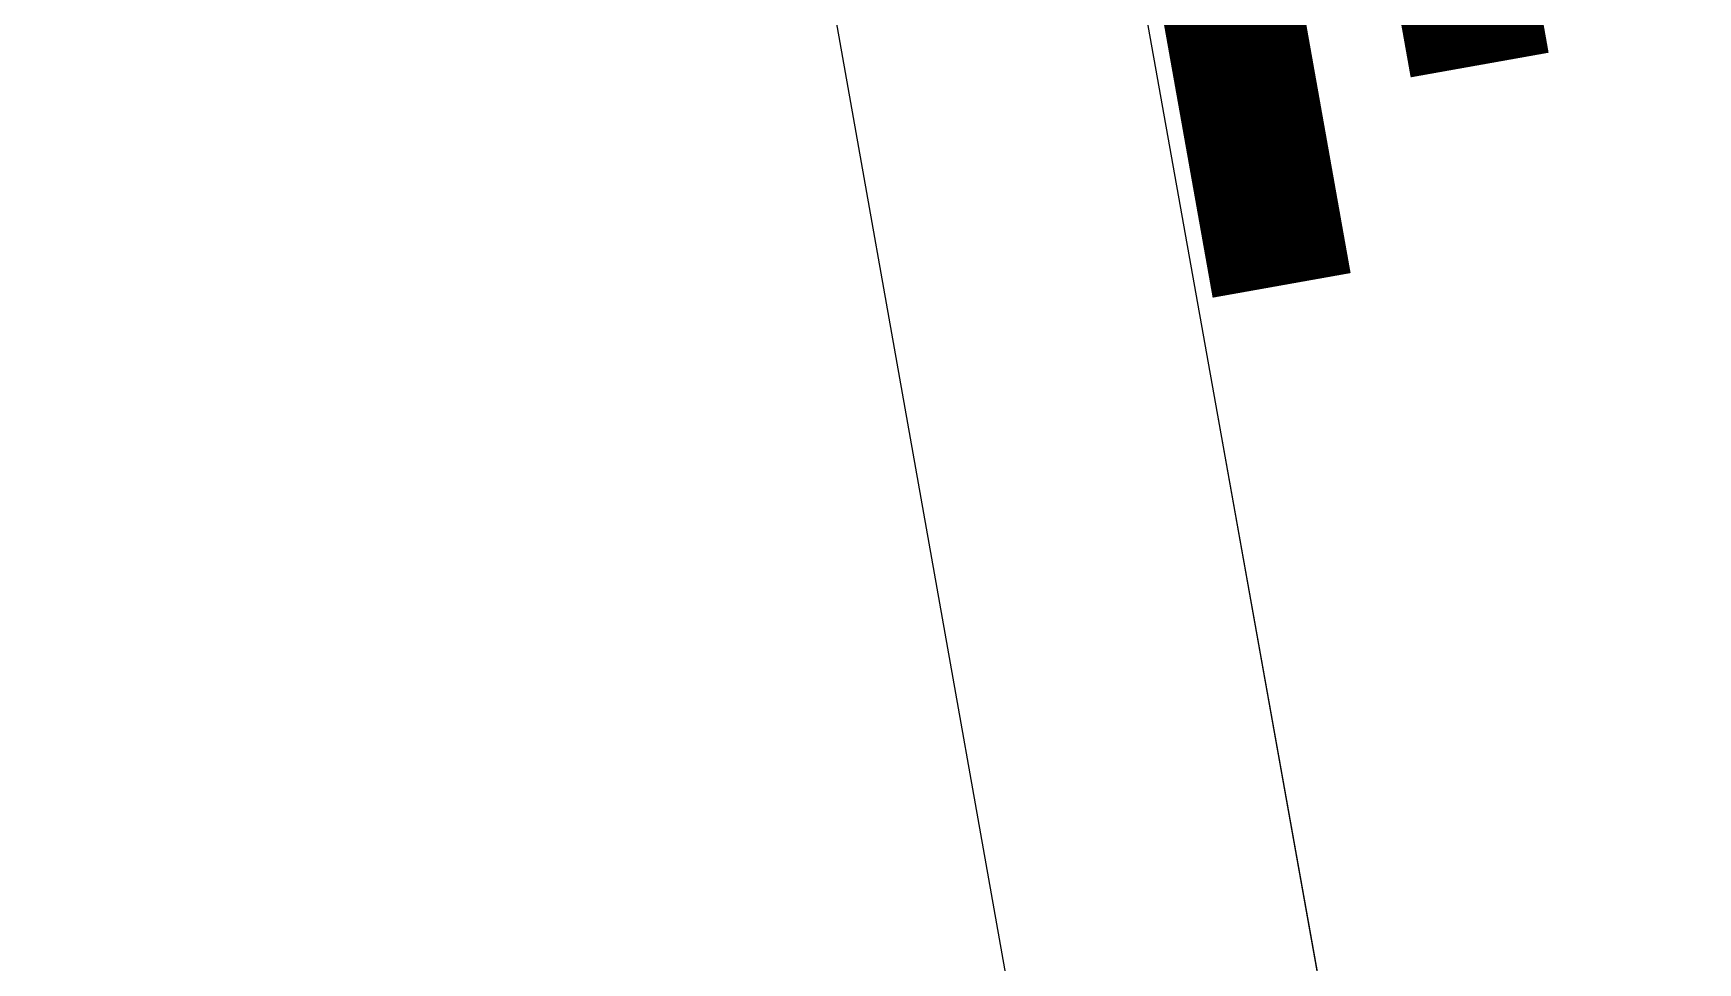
# Model space of a CAD drawing. Header units: metres. Extents: x 222509 to 223547, y 765290 to 766147.
# Drawn here: x 223042.744 to 223044.882, y 765862.044 to 765863.237 of the extents above; entities that cross this region are included whole.
import ezdxf

# ---------------------------------------------------------------- set-up
doc = ezdxf.new("R2010")
doc.units = ezdxf.units.M
for name, color, linetype in [('55', 8, 'Continuous'), ('maim metuhnan', 150, 'Continuous'), ('pcell', 160, 'Continuous')]:
    doc.layers.add(name, color=color, linetype=linetype)
doc.layers.add('C1602_1', color=6, linetype='Continuous', lineweight=13)

# ---------------------------------------------------------------- blocks, each defined once
blk = doc.blocks.new('A$C50042630')
at = {"layer": 'maim metuhnan', "const_width": 0.18}
for points in [[(-0.4156, 0.3), (0.4156, 0.3)], [(-0.6494, 0), (0.6494, 0)]]:
    blk.add_lwpolyline(points, dxfattribs=at)
blk = doc.blocks.new('G$C48AC2FB6')
at = {"layer": 'maim metuhnan', "ltscale": 0.05, "zscale": 23.95234735593796, "rotation": 280.1120080475489}
blk.add_blockref('A$C50042630', (223044.2335, 765863.5532), dxfattribs=at)
blk = doc.blocks.new('G$CAC2BD834')
at = {"layer": '55'}
blk.add_lwpolyline([(223036.1406, 765906.1875), (223046.4456, 765848.2376)], dxfattribs=at)
blk.add_lwpolyline([(223036.1406, 765906.1875), (223046.4456, 765848.2376)], dxfattribs=at)
at = {"layer": 'C1602_1'}
blk.add_lwpolyline([(223032.871, 765846.2047, -0.028923), (223028.4521, 765858.5188), (223026.5546, 765872.6337), (223026.2724, 765899.7457, -0.121783), (223033.3435, 765941.571), (223034.1389, 765941.7078), (223045.2842, 765944.1565), (223047.8796, 765944.3979), (223065.3962, 765931.7434), (223065.9017, 765931.3782), (223058.0253, 765921.2469, 0.53793), (223044.9636, 765915.5876), (223043.0455, 765897.7594), (223041.1486, 765880.1287), (223043.9973, 765864.2461), (223046.8521, 765848.2985)], format="xyb", dxfattribs=at)
blk.add_lwpolyline([(223046.8521, 765848.2985), (223043.9973, 765864.2461), (223060.403, 765866.8053), (223063.2757, 765850.7581)], dxfattribs=at)
blk = doc.blocks.new('G$C915B2375')
at = {"layer": 'pcell'}
for points in [[(223041.3868, 765878.8376), (223041.1486, 765880.1287), (223039.9588, 765871.0327), (223039.9893, 765870.6578), (223040.2381, 765868.1707), (223040.5663, 765865.6929), (223040.9737, 765863.2269), (223041.4598, 765860.7751), (223042.024, 765858.3402), (223042.6659, 765855.9246), (223043.3848, 765853.5307), (223044.1799, 765851.1611), (223045.0505, 765848.8181), (223045.9955, 765846.5042), (223047.0142, 765844.2218), (223047.9138, 765842.3678), (223045.1642, 765857.7273), (223043.9973, 765864.2461)], [(223060.403, 765866.8053), (223063.8978, 765847.2826), (223065.8105, 765836.5982), (223055.4953, 765830.132), (223053.1717, 765833.3614), (223051.8024, 765835.4524), (223050.5006, 765837.5861), (223049.2679, 765839.7604), (223048.1053, 765841.9731), (223047.9138, 765842.3679), (223045.1642, 765857.7273), (223043.9973, 765864.2461)]]:
    blk.add_lwpolyline(points, close=True, dxfattribs=at)

msp = doc.modelspace()

# ---------------------------------------------------------------- block references
for name in ['G$CAC2BD834', 'G$C48AC2FB6', 'G$C915B2375']:
    msp.add_blockref(name, (0, 0))

doc.saveas('drawing.dxf')
